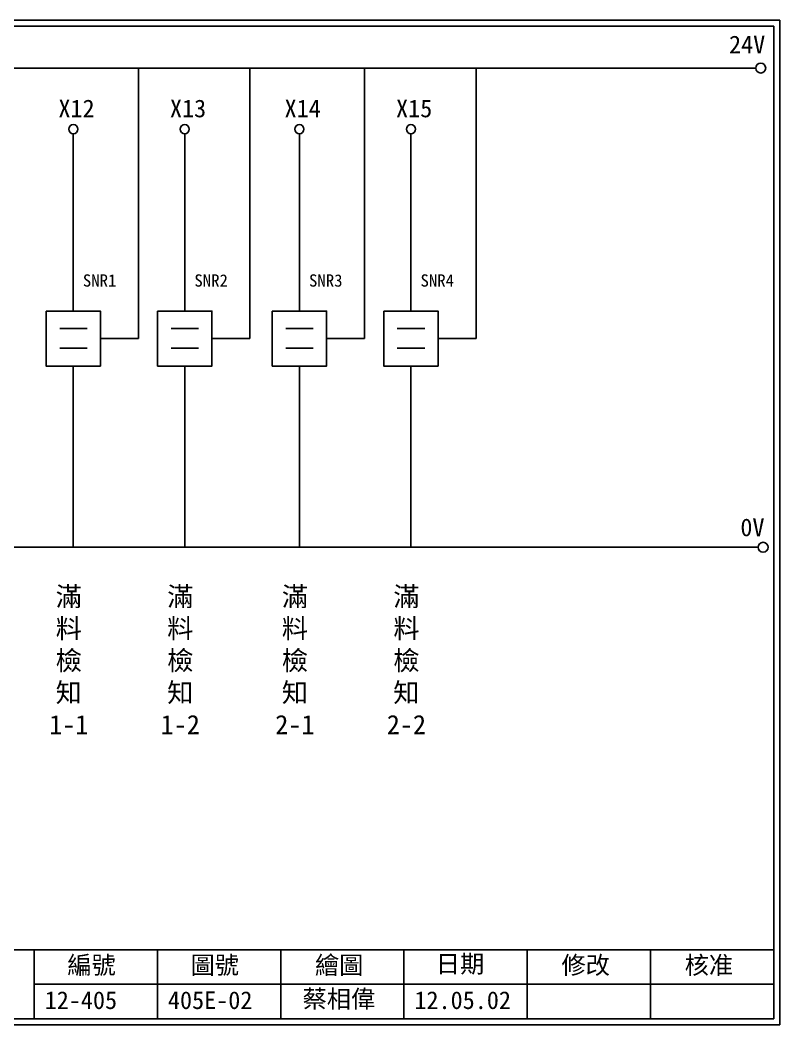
# Model space of a CAD drawing. Extents: x 325 to 612, y 3 to 207.
# Drawn here: x 458.2 to 612.3, y 3 to 207 of the extents above; entities that cross this region are included whole.
import ezdxf

# ---------------------------------------------------------------- set-up
doc = ezdxf.new("R2010")
doc.units = 0
doc.layers.get('0').update_dxf_attribs({"linetype": 'CONTINUOUS'})
doc.layers.add('圖框層', color=7, linetype='CONTINUOUS')
doc.layers.add('標尺寸層', color=3, linetype='CONTINUOUS')
doc.styles.add('CNS', font='romanc.shx', dxfattribs={"bigfont": 'chineset.shx'})
doc.styles.add('STSL', font='KAIU.TTF')

msp = doc.modelspace()

# ---------------------------------------------------------------- linework, layer by layer
for p, q in [((482.21, 142.31), (482.21, 197.22)), ((504.82, 142.31), (504.82, 197.22)), ((528.08, 142.31), (528.08, 197.22)), ((550.69, 142.31), (550.69, 197.22)), ((468.99, 147.89), (468.99, 183.91)), ((491.6, 147.89), (491.6, 183.91)), ((514.86, 147.89), (514.86, 183.91)), ((537.47, 147.89), (537.47, 183.91)), ((474.5, 142.31), (482.21, 142.31)), ((497.11, 142.31), (504.82, 142.31)), ((520.37, 142.31), (528.08, 142.31)), ((542.98, 142.31), (550.69, 142.31)), ((468.99, 136.73), (468.99, 99.96)), ((491.6, 136.73), (491.6, 99.96)), ((514.86, 136.73), (514.86, 99.96)), ((537.47, 136.73), (537.47, 99.96))]:
    msp.add_line(p, q)
for points in [[(463.47, 147.89), (474.5, 147.89), (474.5, 136.73), (463.47, 136.73)], [(486.09, 147.89), (497.11, 147.89), (497.11, 136.73), (486.09, 136.73)], [(509.34, 147.89), (520.37, 147.89), (520.37, 136.73), (509.34, 136.73)], [(531.96, 147.89), (542.98, 147.89), (542.98, 136.73), (531.96, 136.73)]]:
    msp.add_lwpolyline(points, close=True)
for centre in [(608.44, 197.22), (608.92, 99.96)]:
    msp.add_circle(centre, 1)
at = {"layer": '圖框層', "color": 7}
for p, q in [((612.32, 206.97), (325.32, 206.97)), ((612.32, 3), (612.32, 206.97)), ((611.07, 205.72), (326.57, 205.72)), ((611.07, 4.25), (611.07, 205.72)), ((326.57, 18.25), (611.07, 18.25)), ((461.07, 4.25), (461.07, 18.25)), ((486.07, 4.25), (486.07, 18.25)), ((511.07, 4.25), (511.07, 18.25)), ((536.07, 4.25), (536.07, 18.25)), ((561.07, 4.25), (561.07, 18.25)), ((586.07, 4.25), (586.07, 18.25)), ((461.07, 11.25), (611.07, 11.25)), ((326.57, 4.25), (611.07, 4.25)), ((325.32, 3), (612.32, 3))]:
    msp.add_line(p, q, dxfattribs=at)
at = {"layer": '標尺寸層', "color": 7}
for p, q in [((329.84, 197.22), (607.44, 197.22)), ((466.23, 144.34), (471.79, 144.34)), ((488.84, 144.34), (494.41, 144.34)), ((512.1, 144.34), (517.66, 144.34)), ((534.71, 144.34), (540.28, 144.34)), ((466.23, 140.37), (471.79, 140.37)), ((488.84, 140.37), (494.41, 140.37)), ((512.1, 140.37), (517.66, 140.37)), ((534.71, 140.37), (540.28, 140.37)), ((330.05, 99.96), (607.92, 99.96))]:
    msp.add_line(p, q, dxfattribs=at)
for centre in [(468.99, 184.83), (491.6, 184.83), (514.86, 184.83), (537.47, 184.83)]:
    msp.add_circle(centre, 0.92, dxfattribs=at)

# ---------------------------------------------------------------- texts
at = {"layer": '圖框層', "color": 4, "style": 'STSL'}
for s, height, p in [('24V', 3.6, (602, 200.22)), ('X12', 3.6, (465.97, 187.24)), ('X13', 3.6, (488.59, 187.24)), ('X14', 3.6, (511.84, 187.24)), ('X15', 3.6, (534.46, 187.24)), ('SNR1', 2.5, (470.93, 152.86)), ('SNR2', 2.5, (493.55, 152.86)), ('SNR3', 2.5, (516.8, 152.86)), ('SNR4', 2.5, (539.42, 152.86)), ('0V', 3.6, (604.3, 102.2)), ('編號', 3.6, (467.78, 13.34)), ('圖號', 3.6, (492.78, 13.34)), ('繪圖', 3.6, (518.01, 13.34)), ('日期', 3.6, (542.54, 13.59)), ('修改', 3.6, (568.01, 13.34)), ('核准', 3.6, (593.01, 13.34)), ('蔡相偉', 3.6, (515.5, 6.47)), ('12-405', 3.6, (463.18, 6.22)), ('405E-02', 3.6, (488.18, 6.22)), ('12.05.02', 3.6, (538.18, 6.22))]:
    msp.add_text(s, height=height, dxfattribs=at).set_placement(p)
at = {"layer": '標尺寸層', "color": 7, "char_height": 3.9, "width": 4.9608, "attachment_point": 5, "style": 'CNS'}
for s, insert in [('{\\fDFKai-SB|b0|i0|c136|p65;滿料檢知1-1}', (468.07, 76.97)), ('{\\fDFKai-SB|b0|i0|c136|p65;滿料檢知1-2}', (490.69, 76.97)), ('{\\fDFKai-SB|b0|i0|c136|p65;滿料檢知2-1}', (513.94, 76.97)), ('{\\fDFKai-SB|b0|i0|c136|p65;滿料檢知2-2}', (536.56, 76.97))]:
    msp.add_mtext(s, dxfattribs=dict(at, insert=insert))

doc.saveas('drawing.dxf')
